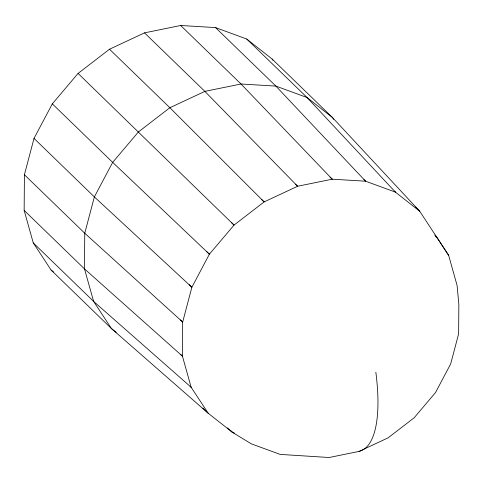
<?xml version="1.0" encoding="UTF-8"?>
<svg xmlns="http://www.w3.org/2000/svg" width="483" height="483" viewBox="0 0 483 483"><rect width="100%" height="100%" fill="white"/><g stroke="black" fill="none" stroke-linecap="round" stroke-linejoin="round"><path stroke-width="0.72" d="M24.15 210.383L24.41 174.743L34.015 138.404L52.321 103.851L78.071 73.428L109.514 49.218L144.508 32.868L180.672 25.49L215.533 27.585L246.716 39.02L272.104 59.004L332.455 117.514L419.739 211.27L448.653 255.356L457.075 285.417L458.85 304.266L458.639 333.801L450.675 363.922L435.503 392.564L414.16 417.777L388.097 437.84L359.092 451.394L329.116 457.51L280.152 454.4L251.317 443.835L232.534 432.406L208.239 413.279L111.464 328.585L51.12 270.075L33.261 242.901L24.15 210.383L84.495 268.892L182.429 356.146L191.147 387.269L208.239 413.279L202.824 408.032M227.439 427.938L232.534 432.406L234.617 433.166M51.12 270.075L53.48 271.935M116.186 332.304L111.464 328.585L93.605 301.404L33.261 242.901M246.716 39.02L307.067 97.53L395.444 192.143L419.739 211.27L415.41 207.068M394.357 191.093L395.444 192.143L365.595 181.203L332.232 179.193L297.619 186.257L264.129 201.906L234.032 225.078L209.387 254.191L191.872 287.264L182.677 322.04L182.429 356.146L180.805 354.576M435.744 236.229L436.831 237.28L448.653 255.356M215.533 27.585L275.878 86.095L365.595 181.203L363.971 179.628M180.672 25.49L241.017 84L332.232 179.193L330.064 177.098M144.508 32.868L204.858 91.378L297.619 186.257L295.457 184.156M109.514 49.218L169.865 107.727L264.129 201.906L261.424 199.28M78.071 73.428L234.032 225.078L231.327 222.452M206.682 251.565L209.387 254.191L112.666 162.36L52.321 103.851M189.167 284.638L191.872 287.264L94.366 196.913L34.015 138.404M180.509 319.939L182.677 322.04L84.754 233.247L24.41 174.743M190.067 386.219L191.147 387.269L93.605 301.404L84.495 268.892L84.754 233.247L94.366 196.913L112.666 162.36L138.416 131.937L169.865 107.727L204.858 91.378L241.017 84L275.878 86.095L307.067 97.53L332.455 117.514L333.668 119.367M230.91 430.83L232.534 432.406M434.766 235.076L436.831 237.28M272.104 59.004L272.913 60.236M375.846 372.248A146.295 46.573 71.6 0 1 359.092 451.394"/></g></svg>
